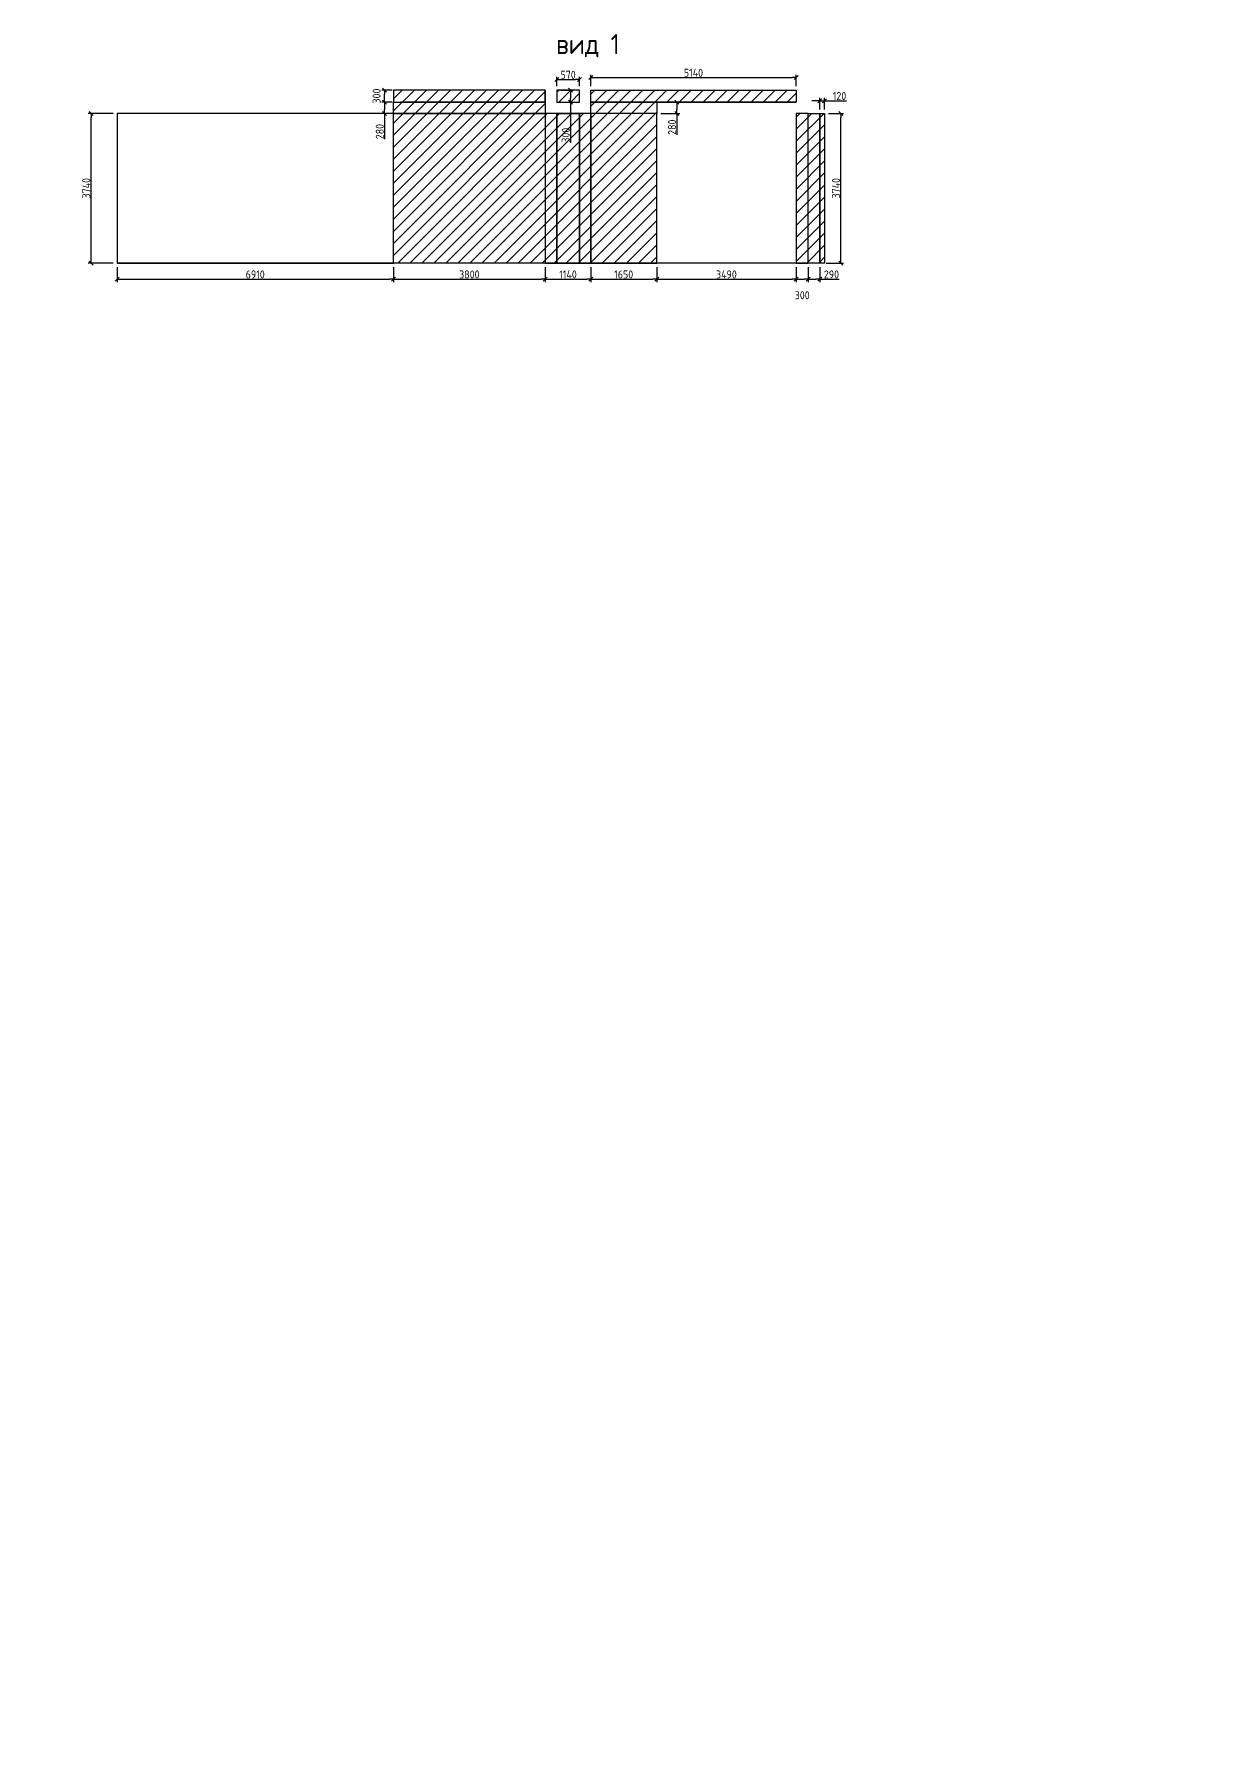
# Model space of a CAD drawing. Header units: millimetres. Extents: x -24360 to 609566, y -391049 to 148426.
# Drawn here: x 320574 to 350282, y -390999 to -348413 of the extents above; entities that cross this region are included whole.
import ezdxf

# ---------------------------------------------------------------- set-up
doc = ezdxf.new("R2010")
doc.units = ezdxf.units.MM
doc.layers.get('Defpoints').update_dxf_attribs({"color": 140})
for name, color, linetype, lineweight in [('осново', 7, 'Continuous', 30), ('Уголки', 1, 'Continuous', 30), ('Штриховка', 7, 'Continuous', 30)]:
    doc.layers.add(name, color=color, linetype=linetype, lineweight=lineweight)
doc.styles.add('СПДС', font='isocpeur.ttf', dxfattribs={"width": 0.9})
doc.dimstyles.new('Размера А3', dxfattribs={"dimtxt": 200, "dimasz": 100, "dimexe": 70, "dimexo": 100, "dimgap": 20, "dimtad": 1, "dimdec": 0, "dimrnd": 10, "dimzin": 0, "dimdsep": 46, "dimtxsty": 'СПДС', "dimblk": 'ARROWHEAD_6', "dimcen": 1, "dimclrd": 256, "dimclre": 256, "dimclrt": 256, "dimazin": 0, "dimtfac": 1, "dimtdec": 0, "dimtmove": 2, "dimatfit": 3, "dimfxl": 1, "dimtolj": 1, "dimtzin": 0, "dimarcsym": 0})

# ---------------------------------------------------------------- blocks, each defined once
blk = doc.blocks.new('ARROWHEAD_6')
at = {"color": 0, "linetype": 'Continuous'}
for p, q in [((0, 0), (-1, 0)), ((-0.5, -0.5), (0.5, 0.5))]:
    blk.add_line(p, q, dxfattribs=at)
blk = doc.blocks.new('*D958')
at = {"lineweight": -2, "transparency": 16777216}
for p, q in [((322550, -350396), (321930, -350396)), ((322000, -354036), (322000, -350496)), ((322550, -354136), (321930, -354136))]:
    blk.add_line(p, q, dxfattribs=at)
at = {"layer": 'Defpoints', "color": 0, "lineweight": 15, "transparency": 16777216}
for p in [(322000, -350396), (322650, -350396), (322650, -354136)]:
    blk.add_point(p, dxfattribs=at)
at = {"lineweight": -2, "transparency": 16777216, "xscale": 100, "yscale": 100, "zscale": 100}
for p, rotation in [((322000, -350396), 90), ((322000, -354136), 270)]:
    blk.add_blockref('ARROWHEAD_6', p, dxfattribs=dict(at, rotation=rotation))
at = {"transparency": 16777216, "insert": (321880, -352266), "char_height": 200, "attachment_point": 5, "rotation": 90, "style": 'СПДС'}
blk.add_mtext('\\A1;3740', dxfattribs=at)
blk = doc.blocks.new('*D959')
at = {"lineweight": -2, "transparency": 16777216}
for p, q in [((322650, -354236), (322650, -354610)), ((329560, -354236), (329560, -354610)), ((322750, -354540), (329460, -354540))]:
    blk.add_line(p, q, dxfattribs=at)
at = {"layer": 'Defpoints', "color": 0, "lineweight": 15, "transparency": 16777216}
for p in [(322650, -354136), (329560, -354136), (329560, -354540)]:
    blk.add_point(p, dxfattribs=at)
at = {"lineweight": -2, "transparency": 16777216, "xscale": 100, "yscale": 100, "zscale": 100, "rotation": 180}
blk.add_blockref('ARROWHEAD_6', (322650, -354540), dxfattribs=at)
at = {"lineweight": -2, "transparency": 16777216, "xscale": 100, "yscale": 100, "zscale": 100}
blk.add_blockref('ARROWHEAD_6', (329560, -354540), dxfattribs=at)
at = {"transparency": 16777216, "insert": (326105, -354420), "char_height": 200, "attachment_point": 5, "style": 'СПДС'}
blk.add_mtext('\\A1;6910', dxfattribs=at)
blk = doc.blocks.new('*D960')
at = {"lineweight": -2, "transparency": 16777216}
for p, q in [((329560, -354236), (329560, -354610)), ((333360, -354236), (333360, -354610)), ((329660, -354540), (333260, -354540))]:
    blk.add_line(p, q, dxfattribs=at)
at = {"layer": 'Defpoints', "color": 0, "lineweight": 15, "transparency": 16777216}
for p in [(329560, -354136), (333360, -354136), (333360, -354540)]:
    blk.add_point(p, dxfattribs=at)
at = {"lineweight": -2, "transparency": 16777216, "xscale": 100, "yscale": 100, "zscale": 100, "rotation": 180}
blk.add_blockref('ARROWHEAD_6', (329560, -354540), dxfattribs=at)
at = {"lineweight": -2, "transparency": 16777216, "xscale": 100, "yscale": 100, "zscale": 100}
blk.add_blockref('ARROWHEAD_6', (333360, -354540), dxfattribs=at)
at = {"transparency": 16777216, "insert": (331460, -354420), "char_height": 200, "attachment_point": 5, "style": 'СПДС'}
blk.add_mtext('\\A1;3800', dxfattribs=at)
blk = doc.blocks.new('*D961')
at = {"lineweight": -2, "transparency": 16777216}
for p, q in [((329460, -350111), (329270, -350111)), ((329460, -350396), (329270, -350396)), ((329340, -350211), (329340, -350296)), ((329340, -350396), (329340, -351041))]:
    blk.add_line(p, q, dxfattribs=at)
at = {"layer": 'Defpoints', "color": 0, "lineweight": 15, "transparency": 16777216}
for p in [(329340, -350111), (329560, -350111), (329560, -350396)]:
    blk.add_point(p, dxfattribs=at)
at = {"lineweight": -2, "transparency": 16777216, "xscale": 100, "yscale": 100, "zscale": 100}
for p, rotation in [((329340, -350111), 90), ((329340, -350396), 270)]:
    blk.add_blockref('ARROWHEAD_6', p, dxfattribs=dict(at, rotation=rotation))
at = {"transparency": 16777216, "insert": (329220, -350850), "char_height": 200, "attachment_point": 5, "rotation": 90, "style": 'СПДС'}
blk.add_mtext('\\A1;280', dxfattribs=at)
blk = doc.blocks.new('*D962')
at = {"lineweight": -2, "transparency": 16777216}
for p, q in [((329530, -349811), (329270, -349811)), ((329340, -350011), (329340, -349911)), ((329530, -350111), (329270, -350111))]:
    blk.add_line(p, q, dxfattribs=at)
at = {"layer": 'Defpoints', "color": 0, "lineweight": 15, "transparency": 16777216}
for p in [(329340, -349811), (329630, -349811), (329630, -350111)]:
    blk.add_point(p, dxfattribs=at)
at = {"lineweight": -2, "transparency": 16777216, "xscale": 100, "yscale": 100, "zscale": 100}
for p, rotation in [((329340, -349811), 90), ((329340, -350111), 270)]:
    blk.add_blockref('ARROWHEAD_6', p, dxfattribs=dict(at, rotation=rotation))
at = {"transparency": 16777216, "insert": (329140, -349961), "char_height": 200, "attachment_point": 5, "rotation": 90, "style": 'СПДС'}
blk.add_mtext('\\A1;300', dxfattribs=at)
blk = doc.blocks.new('*D963')
at = {"lineweight": -2, "transparency": 16777216}
for p, q in [((333360, -354236), (333360, -354610)), ((334495, -354236), (334495, -354610)), ((333460, -354540), (334395, -354540))]:
    blk.add_line(p, q, dxfattribs=at)
at = {"layer": 'Defpoints', "color": 0, "lineweight": 15, "transparency": 16777216}
for p in [(333360, -354136), (334495, -354136), (334495, -354540)]:
    blk.add_point(p, dxfattribs=at)
at = {"lineweight": -2, "transparency": 16777216, "xscale": 100, "yscale": 100, "zscale": 100, "rotation": 180}
blk.add_blockref('ARROWHEAD_6', (333360, -354540), dxfattribs=at)
at = {"lineweight": -2, "transparency": 16777216, "xscale": 100, "yscale": 100, "zscale": 100}
blk.add_blockref('ARROWHEAD_6', (334495, -354540), dxfattribs=at)
at = {"transparency": 16777216, "insert": (333928, -354420), "char_height": 200, "attachment_point": 5, "style": 'СПДС'}
blk.add_mtext('\\A1;1140', dxfattribs=at)
blk = doc.blocks.new('*D964')
at = {"lineweight": -2, "transparency": 16777216}
for p, q in [((334495, -354236), (334495, -354610)), ((336145, -354236), (336145, -354610)), ((334595, -354540), (336045, -354540))]:
    blk.add_line(p, q, dxfattribs=at)
at = {"layer": 'Defpoints', "color": 0, "lineweight": 15, "transparency": 16777216}
for p in [(334495, -354136), (336145, -354136), (336145, -354540)]:
    blk.add_point(p, dxfattribs=at)
at = {"lineweight": -2, "transparency": 16777216, "xscale": 100, "yscale": 100, "zscale": 100, "rotation": 180}
blk.add_blockref('ARROWHEAD_6', (334495, -354540), dxfattribs=at)
at = {"lineweight": -2, "transparency": 16777216, "xscale": 100, "yscale": 100, "zscale": 100}
blk.add_blockref('ARROWHEAD_6', (336145, -354540), dxfattribs=at)
at = {"transparency": 16777216, "insert": (335320, -354420), "char_height": 200, "attachment_point": 5, "style": 'СПДС'}
blk.add_mtext('\\A1;1650', dxfattribs=at)
blk = doc.blocks.new('*D965')
at = {"lineweight": -2, "transparency": 16777216}
for p, q in [((336145, -354236), (336145, -354610)), ((339635, -354236), (339635, -354610)), ((336245, -354540), (339535, -354540))]:
    blk.add_line(p, q, dxfattribs=at)
at = {"layer": 'Defpoints', "color": 0, "lineweight": 15, "transparency": 16777216}
for p in [(336145, -354136), (339635, -354136), (339635, -354540)]:
    blk.add_point(p, dxfattribs=at)
at = {"lineweight": -2, "transparency": 16777216, "xscale": 100, "yscale": 100, "zscale": 100, "rotation": 180}
blk.add_blockref('ARROWHEAD_6', (336145, -354540), dxfattribs=at)
at = {"lineweight": -2, "transparency": 16777216, "xscale": 100, "yscale": 100, "zscale": 100}
blk.add_blockref('ARROWHEAD_6', (339635, -354540), dxfattribs=at)
at = {"transparency": 16777216, "insert": (337890, -354420), "char_height": 200, "attachment_point": 5, "style": 'СПДС'}
blk.add_mtext('\\A1;3490', dxfattribs=at)
blk = doc.blocks.new('*D966')
at = {"lineweight": -2, "transparency": 16777216}
for p, q in [((334495, -349711), (334495, -349430)), ((334595, -349500), (339535, -349500)), ((339635, -349711), (339635, -349430))]:
    blk.add_line(p, q, dxfattribs=at)
at = {"layer": 'Defpoints', "color": 0, "lineweight": 15, "transparency": 16777216}
for p in [(339635, -349500), (334495, -349811), (339635, -349811)]:
    blk.add_point(p, dxfattribs=at)
at = {"lineweight": -2, "transparency": 16777216, "xscale": 100, "yscale": 100, "zscale": 100, "rotation": 180}
blk.add_blockref('ARROWHEAD_6', (334495, -349500), dxfattribs=at)
at = {"lineweight": -2, "transparency": 16777216, "xscale": 100, "yscale": 100, "zscale": 100}
blk.add_blockref('ARROWHEAD_6', (339635, -349500), dxfattribs=at)
at = {"transparency": 16777216, "insert": (337065, -349380), "char_height": 200, "attachment_point": 5, "style": 'СПДС'}
blk.add_mtext('\\A1;5140', dxfattribs=at)
blk = doc.blocks.new('*D967')
at = {"lineweight": -2, "transparency": 16777216}
for p, q in [((339635, -354236), (339635, -354610)), ((339935, -354236), (339935, -354610)), ((339735, -354540), (339835, -354540))]:
    blk.add_line(p, q, dxfattribs=at)
at = {"layer": 'Defpoints', "color": 0, "lineweight": 15, "transparency": 16777216}
for p in [(339635, -354136), (339935, -354136), (339935, -354540)]:
    blk.add_point(p, dxfattribs=at)
at = {"lineweight": -2, "transparency": 16777216, "xscale": 100, "yscale": 100, "zscale": 100, "rotation": 180}
blk.add_blockref('ARROWHEAD_6', (339635, -354540), dxfattribs=at)
at = {"lineweight": -2, "transparency": 16777216, "xscale": 100, "yscale": 100, "zscale": 100}
blk.add_blockref('ARROWHEAD_6', (339935, -354540), dxfattribs=at)
at = {"transparency": 16777216, "insert": (339785, -354940), "char_height": 200, "attachment_point": 5, "style": 'СПДС'}
blk.add_mtext('\\A1;300', dxfattribs=at)
blk = doc.blocks.new('*D968')
at = {"lineweight": -2, "transparency": 16777216}
for p, q in [((339935, -354236), (339935, -354610)), ((340225, -354236), (340225, -354610)), ((340035, -354540), (340125, -354540)), ((340225, -354540), (340707, -354540))]:
    blk.add_line(p, q, dxfattribs=at)
at = {"layer": 'Defpoints', "color": 0, "lineweight": 15, "transparency": 16777216}
for p in [(339935, -354136), (340225, -354136), (340225, -354540)]:
    blk.add_point(p, dxfattribs=at)
at = {"lineweight": -2, "transparency": 16777216, "xscale": 100, "yscale": 100, "zscale": 100, "rotation": 180}
blk.add_blockref('ARROWHEAD_6', (339935, -354540), dxfattribs=at)
at = {"lineweight": -2, "transparency": 16777216, "xscale": 100, "yscale": 100, "zscale": 100}
blk.add_blockref('ARROWHEAD_6', (340225, -354540), dxfattribs=at)
at = {"transparency": 16777216, "insert": (340516, -354420), "char_height": 200, "attachment_point": 5, "style": 'СПДС'}
blk.add_mtext('\\A1;290', dxfattribs=at)
blk = doc.blocks.new('*D969')
at = {"lineweight": -2, "transparency": 16777216}
for p, q in [((340445, -350396), (340820, -350396)), ((340750, -354036), (340750, -350496)), ((340385, -354136), (340820, -354136))]:
    blk.add_line(p, q, dxfattribs=at)
at = {"layer": 'Defpoints', "color": 0, "lineweight": 15, "transparency": 16777216}
for p in [(340345, -350396), (340750, -350396), (340285, -354136)]:
    blk.add_point(p, dxfattribs=at)
at = {"lineweight": -2, "transparency": 16777216, "xscale": 100, "yscale": 100, "zscale": 100}
for p, rotation in [((340750, -350396), 90), ((340750, -354136), 270)]:
    blk.add_blockref('ARROWHEAD_6', p, dxfattribs=dict(at, rotation=rotation))
at = {"transparency": 16777216, "insert": (340630, -352266), "char_height": 200, "attachment_point": 5, "rotation": 90, "style": 'СПДС'}
blk.add_mtext('\\A1;3740', dxfattribs=at)
blk = doc.blocks.new('*D970')
at = {"lineweight": -2, "transparency": 16777216}
for p, q in [((340225, -350296), (340225, -350010)), ((340345, -350296), (340345, -350010)), ((340125, -350080), (340025, -350080)), ((340225, -350080), (340345, -350080)), ((340445, -350080), (340891, -350080))]:
    blk.add_line(p, q, dxfattribs=at)
at = {"layer": 'Defpoints', "color": 0, "lineweight": 15, "transparency": 16777216}
for p in [(340225, -350396), (340345, -350080), (340345, -350396)]:
    blk.add_point(p, dxfattribs=at)
at = {"lineweight": -2, "transparency": 16777216, "xscale": 100, "yscale": 100, "zscale": 100}
blk.add_blockref('ARROWHEAD_6', (340225, -350080), dxfattribs=at)
at = {"lineweight": -2, "transparency": 16777216, "xscale": 100, "yscale": 100, "zscale": 100, "rotation": 180}
blk.add_blockref('ARROWHEAD_6', (340345, -350080), dxfattribs=at)
at = {"transparency": 16777216, "insert": (340718, -349960), "char_height": 200, "attachment_point": 5, "style": 'СПДС'}
blk.add_mtext('\\A1;120', dxfattribs=at)
blk = doc.blocks.new('*D971')
at = {"lineweight": -2, "transparency": 16777216}
for p, q in [((333645, -349711), (333645, -349480)), ((333745, -349550), (334115, -349550)), ((334215, -349711), (334215, -349480))]:
    blk.add_line(p, q, dxfattribs=at)
at = {"layer": 'Defpoints', "color": 0, "lineweight": 15, "transparency": 16777216}
for p in [(334215, -349550), (333645, -349811), (334215, -349811)]:
    blk.add_point(p, dxfattribs=at)
at = {"lineweight": -2, "transparency": 16777216, "xscale": 100, "yscale": 100, "zscale": 100, "rotation": 180}
blk.add_blockref('ARROWHEAD_6', (333645, -349550), dxfattribs=at)
at = {"lineweight": -2, "transparency": 16777216, "xscale": 100, "yscale": 100, "zscale": 100}
blk.add_blockref('ARROWHEAD_6', (334215, -349550), dxfattribs=at)
at = {"transparency": 16777216, "insert": (333930, -349430), "char_height": 200, "attachment_point": 5, "style": 'СПДС'}
blk.add_mtext('\\A1;570', dxfattribs=at)
blk = doc.blocks.new('*D972')
at = {"lineweight": -2, "transparency": 16777216}
for p, q in [((333745, -349811), (334060, -349811)), ((333990, -349911), (333990, -350011)), ((333745, -350111), (334060, -350111)), ((333990, -350111), (333990, -351131))]:
    blk.add_line(p, q, dxfattribs=at)
at = {"layer": 'Defpoints', "color": 0, "lineweight": 15, "transparency": 16777216}
for p in [(333645, -349811), (333990, -349811), (333645, -350111)]:
    blk.add_point(p, dxfattribs=at)
at = {"lineweight": -2, "transparency": 16777216, "xscale": 100, "yscale": 100, "zscale": 100}
for p, rotation in [((333990, -349811), 90), ((333990, -350111), 270)]:
    blk.add_blockref('ARROWHEAD_6', p, dxfattribs=dict(at, rotation=rotation))
at = {"transparency": 16777216, "insert": (333870, -350940), "char_height": 200, "attachment_point": 5, "rotation": 90, "style": 'СПДС'}
blk.add_mtext('\\A1;300', dxfattribs=at)
blk = doc.blocks.new('*D973')
at = {"lineweight": -2, "transparency": 16777216}
for p, q in [((336245, -350111), (336720, -350111)), ((336245, -350396), (336720, -350396)), ((336650, -350211), (336650, -350296)), ((336650, -350396), (336650, -350931))]:
    blk.add_line(p, q, dxfattribs=at)
at = {"layer": 'Defpoints', "color": 0, "lineweight": 15, "transparency": 16777216}
for p in [(336145, -350111), (336145, -350396), (336650, -350396)]:
    blk.add_point(p, dxfattribs=at)
at = {"lineweight": -2, "transparency": 16777216, "xscale": 100, "yscale": 100, "zscale": 100}
for p, rotation in [((336650, -350111), 90), ((336650, -350396), 270)]:
    blk.add_blockref('ARROWHEAD_6', p, dxfattribs=dict(at, rotation=rotation))
at = {"transparency": 16777216, "insert": (336530, -350740), "char_height": 200, "attachment_point": 5, "rotation": 90, "style": 'СПДС'}
blk.add_mtext('\\A1;280', dxfattribs=at)

msp = doc.modelspace()

# ---------------------------------------------------------------- hatches: boundary and pattern name
at = {"layer": 'Штриховка'}
h = msp.add_hatch(dxfattribs=at)
h.set_pattern_fill('ANSI31', color=3, scale=67)
h.paths.add_polyline_path([(280095.388, -350055.721), (278145.388, -350055.721), (278145.388, -354135.721), (280095.388, -354135.721)])
h.paths.add_polyline_path([(281095.388, -350055.721), (280095.388, -350055.721), (280095.388, -354135.721), (281095.388, -354135.721)])
h.paths.add_polyline_path([(282345.388, -350055.721), (281345.388, -350055.721), (281345.388, -354135.721), (282345.388, -354135.721)])
h.paths.add_polyline_path([(283715.388, -350055.721), (282345.388, -350055.721), (282345.388, -354135.721), (283715.388, -354135.721)])
h.paths.add_polyline_path([(283865.388, -350055.721), (283715.388, -350055.721), (283715.388, -354135.721), (283865.388, -354135.721)])
h.paths.add_polyline_path([(284285.388, -350055.721), (283865.388, -350055.721), (283865.388, -354135.721), (284285.388, -354135.721)])
h.paths.add_polyline_path([(284435.388, -350055.721), (284285.388, -350055.721), (284285.388, -354135.721), (284435.388, -354135.721)])
h.paths.add_polyline_path([(286095.388, -350055.721), (284435.388, -350055.721), (284435.388, -354135.721), (286095.388, -354135.721)])
h.paths.add_polyline_path([(287095.388, -350055.721), (286095.388, -350055.721), (286095.388, -354135.721), (287095.388, -354135.721)])
h.paths.add_polyline_path([(286898.371, -350055.721), (287095.388, -354135.721)], flags=16)
h.paths.add_polyline_path([(292005.388, -350055.721), (287345.388, -350055.721), (287345.388, -354135.721), (292005.388, -354135.721)])
h.paths.add_polyline_path([(292115.388, -350055.721), (292005.388, -350055.721), (292005.388, -354135.721), (292115.388, -354135.721)])
h.paths.add_polyline_path([(292545.388, -350055.721), (292115.388, -350055.721), (292115.388, -354135.721), (292545.388, -354135.721)])
h.paths.add_polyline_path([(292655.388, -350055.721), (292545.388, -350055.721), (292545.388, -354135.721), (292655.388, -354135.721), (292655.388, -351935.721)])
h.paths.add_polyline_path([(296495.388, -350055.721), (292655.388, -350055.721), (292655.388, -351935.721), (294155.388, -351935.721), (294155.388, -354135.721), (294995.388, -354135.721), (294995.388, -351935.721), (296495.388, -351935.721)])
h.paths.add_polyline_path([(296605.388, -350055.721), (296495.388, -350055.721), (296495.388, -354135.721), (296605.388, -354135.721)])
h.paths.add_polyline_path([(297105.388, -350055.721), (296605.388, -350055.721), (296605.388, -354135.721), (297105.388, -354135.721)])
h.paths.add_polyline_path([(297215.388, -350055.721), (297105.388, -350055.721), (297105.388, -354135.721), (297215.388, -354135.721)])
h.paths.add_polyline_path([(300745.388, -350055.721), (297215.388, -350055.721), (297215.388, -354135.721), (300745.388, -354135.721)])
h.paths.add_polyline_path([(300845.388, -350055.721), (300745.388, -350055.721), (300745.388, -354135.721), (300845.388, -354135.721)])
h.paths.add_polyline_path([(301645.388, -350055.721), (300845.388, -350055.721), (300845.388, -354135.721), (301645.388, -354135.721)])
h.paths.add_polyline_path([(304605.388, -350055.721), (303645.388, -350055.721), (303645.388, -354135.721), (304605.388, -354135.721)])
h.paths.add_polyline_path([(305405.388, -350055.721), (304605.388, -350055.721), (304605.388, -354135.721), (305405.388, -354135.721)])
h.paths.add_polyline_path([(315035.388, -350355.721), (314750.388, -350355.721), (314750.388, -350055.721), (305405.388, -350055.721), (305405.388, -354135.721), (315035.388, -354135.721)])
h.paths.add_polyline_path([(333360.335, -350395.721), (329560.335, -350395.721), (329560.335, -354135.721), (333360.335, -354135.721)])
h.paths.add_polyline_path([(333645.335, -350395.721), (333360.335, -350395.721), (333360.335, -354135.721), (333645.335, -354135.721)])
h.paths.add_polyline_path([(334215.335, -350395.721), (333645.335, -350395.721), (333645.335, -354135.721), (334215.335, -354135.721)])
h.paths.add_polyline_path([(334495.335, -350395.721), (334215.335, -350395.721), (334215.335, -354135.721), (334495.335, -354135.721)])
h.paths.add_polyline_path([(333360.335, -350110.721), (329560.335, -350110.721), (329560.335, -350395.721), (333360.335, -350395.721)])
h.paths.add_polyline_path([(333360.335, -349810.721), (329560.335, -349810.721), (329560.335, -350110.721), (333360.335, -350110.721)])
h.paths.add_polyline_path([(334215.335, -349810.721), (333645.335, -349810.721), (333645.335, -350110.721), (334215.335, -350110.721)])
h.paths.add_polyline_path([(336145.335, -350395.721), (334495.335, -350395.721), (334495.335, -354135.721), (336145.335, -354135.721)])
h.paths.add_polyline_path([(336145.335, -350110.721), (334495.335, -350110.721), (334495.335, -350395.721), (336145.335, -350395.721)])
h.paths.add_polyline_path([(339635.335, -349810.721), (334495.335, -349810.721), (334495.335, -350110.721), (339635.335, -350110.721)])
h.paths.add_polyline_path([(339935.335, -350395.721), (339635.335, -350395.721), (339635.335, -354135.721), (339935.335, -354135.721)])
h.paths.add_polyline_path([(340225.335, -350395.721), (339935.335, -350395.721), (339935.335, -354135.721), (340225.335, -354135.721)])
h.paths.add_polyline_path([(340345.335, -350395.721), (340225.335, -350395.721), (340225.335, -354135.721), (340345.335, -354135.721)])
h.paths.add_polyline_path([(355145.39, -350055.721), (351625.39, -350055.721), (351625.39, -354135.721), (355145.39, -354135.721)])
h.paths.add_polyline_path([(355275.39, -350055.721), (355145.39, -350055.721), (355145.39, -354135.721), (355275.39, -354135.721)])
h.paths.add_polyline_path([(355715.39, -350055.721), (355275.39, -350055.721), (355275.39, -354135.721), (355715.39, -354135.721)])
h.paths.add_polyline_path([(355845.39, -350055.721), (355715.39, -350055.721), (355715.39, -354135.721), (355845.39, -354135.721)])
h.paths.add_polyline_path([(360915.39, -350055.721), (355845.39, -350055.721), (355845.39, -354135.721), (360915.39, -354135.721)])
h.paths.add_polyline_path([(361025.39, -350055.721), (360915.39, -350055.721), (360915.39, -354135.721), (361025.39, -354135.721)])
h.paths.add_polyline_path([(361475.39, -350055.721), (361025.39, -350055.721), (361025.39, -354135.721), (361475.39, -354135.721)])
h.paths.add_polyline_path([(361585.39, -350055.721), (361475.39, -350055.721), (361475.39, -354135.721), (361585.39, -354135.721)])
h.paths.add_polyline_path([(364745.39, -350055.721), (361585.39, -350055.721), (361585.39, -354135.721), (362145.673, -354135.721), (362145.673, -351935.721), (364145.673, -351935.721), (364145.673, -354135.721), (364745.39, -354135.721)])
h.paths.add_polyline_path([(364745.39, -350055.721), (364745.39, -354135.721)], flags=17)
h.paths.add_polyline_path([(368885.39, -350055.721), (364745.39, -350055.721), (364745.39, -354135.721), (368885.39, -354135.721)], flags=17)
h.paths.add_polyline_path([(364745.39, -350055.721), (368885.39, -350055.721), (368885.39, -354135.721), (364745.39, -354135.721)], flags=17)
h.paths.add_polyline_path([(368165.39, -350055.721), (364745.39, -350055.721), (364745.39, -354135.721), (368165.39, -354135.721)], flags=0)
h.paths.add_polyline_path([(368275.39, -350055.721), (368165.39, -350055.721), (368165.39, -354135.721), (368275.39, -354135.721)], flags=0)
h.paths.add_polyline_path([(368775.39, -350055.721), (368275.39, -350055.721), (368275.39, -354135.721), (368775.39, -354135.721)], flags=0)
h.paths.add_polyline_path([(368885.39, -350055.721), (368775.39, -350055.721), (368775.39, -354135.721), (368885.39, -354135.721), (368885.39, -351935.721)], flags=0)
h.paths.add_polyline_path([(372725.39, -350055.721), (368885.39, -350055.721), (368885.39, -351935.721), (370385.39, -351935.721), (370385.39, -354135.721), (371225.39, -354135.721), (371225.39, -351935.721), (372725.39, -351935.721)])
h.paths.add_polyline_path([(372835.39, -350055.721), (372725.39, -350055.721), (372725.39, -354135.721), (372835.39, -354135.721)])
h.paths.add_polyline_path([(373265.39, -350055.721), (372835.39, -350055.721), (372835.39, -354135.721), (373265.39, -354135.721)])
h.paths.add_polyline_path([(373375.39, -350055.721), (373265.39, -350055.721), (373265.39, -354135.721), (373375.39, -354135.721)])
h.paths.add_polyline_path([(377035.39, -350055.721), (373375.39, -350055.721), (373375.39, -354135.721), (377035.39, -354135.721)])
h.paths.add_polyline_path([(378035.39, -350055.721), (377035.39, -350055.721), (377035.39, -354135.721), (378035.39, -354135.721)])
h.paths.add_polyline_path([(379285.39, -350055.721), (378285.39, -350055.721), (378285.39, -354135.721), (379285.39, -354135.721)])
h.paths.add_polyline_path([(380945.39, -350055.721), (379285.39, -350055.721), (379285.39, -354135.721), (380945.39, -354135.721)])
h.paths.add_polyline_path([(383035.39, -350055.721), (381665.39, -350055.721), (381665.39, -354135.721), (383035.39, -354135.721)])
h.paths.add_polyline_path([(384035.39, -350055.721), (383035.39, -350055.721), (383035.39, -354135.721), (384035.39, -354135.721)])
h.paths.add_polyline_path([(385285.39, -350055.721), (384285.39, -350055.721), (384285.39, -354135.721), (385285.39, -354135.721)])
h.paths.add_polyline_path([(387235.39, -350055.721), (385285.39, -350055.721), (385285.39, -354135.721), (387235.39, -354135.721)])
h.paths.add_polyline_path([(278715.388, -356327.632), (278145.388, -356327.632), (278145.388, -360407.632), (278715.388, -360407.632)])
h.paths.add_polyline_path([(279285.388, -356327.632), (278715.388, -356327.632), (278715.388, -360407.632), (279285.388, -360407.632)])
h.paths.add_polyline_path([(279855.388, -356327.632), (279285.388, -356327.632), (279285.388, -360407.632), (279855.388, -360407.632)])
h.paths.add_polyline_path([(280425.388, -356327.632), (279855.388, -356327.632), (279855.388, -360407.632), (280425.388, -360407.632)])
h.paths.add_polyline_path([(283176.475, -356327.632), (285456.475, -356327.632), (285456.475, -360407.632), (283176.475, -360407.632)])
h.paths.add_polyline_path([(283176.475, -361521.013), (285456.475, -361521.013), (285456.475, -365601.013), (283176.475, -365601.013)])
h.paths.add_polyline_path([(278145.388, -361521.013), (280425.388, -361521.013), (280425.388, -365601.013), (278145.388, -365601.013)])
h.paths.add_polyline_path([(278145.388, -366714.393), (279285.388, -366714.393), (279285.388, -370794.393), (278145.388, -370794.393)])
h.paths.add_polyline_path([(283176.475, -366714.393), (284316.475, -366714.393), (284316.475, -370794.393), (283176.475, -370794.393)])
h.paths.add_polyline_path([(278145.388, -376006.182), (278715.388, -376006.182), (278715.388, -371926.182), (278145.388, -371926.182)])
h.paths.add_polyline_path([(279855.388, -376006.182), (280425.388, -376006.182), (280425.388, -371926.182), (279855.388, -371926.182)])
h.paths.add_polyline_path([(279285.388, -376006.182), (279855.388, -376006.182), (279855.388, -372226.182), (279285.388, -372226.182)])
h.paths.add_polyline_path([(278715.388, -376006.182), (279285.388, -376006.182), (279285.388, -371926.182), (278715.388, -371926.182)])
h.paths.add_polyline_path([(284316.475, -386001.711), (284886.475, -386001.711), (284886.475, -382221.711), (284316.475, -382221.711)])
h.paths.add_polyline_path([(283746.475, -386001.711), (284316.475, -386001.711), (284316.475, -381921.711), (283746.475, -381921.711)])
h.paths.add_polyline_path([(283176.475, -386001.711), (283746.475, -386001.711), (283746.475, -382221.711), (283176.475, -382221.711)])
h.paths.add_polyline_path([(284886.475, -386001.711), (285456.475, -386001.711), (285456.475, -381921.711), (284886.475, -381921.711)])
h.paths.add_polyline_path([(284316.475, -381003.947), (284886.475, -381003.947), (284886.475, -377223.947), (284316.475, -377223.947)])
h.paths.add_polyline_path([(283746.475, -381003.947), (284316.475, -381003.947), (284316.475, -376923.947), (283746.475, -376923.947)])
h.paths.add_polyline_path([(283176.475, -381003.947), (283746.475, -381003.947), (283746.475, -377223.947), (283176.475, -377223.947)])
h.paths.add_polyline_path([(284886.475, -381003.947), (285456.475, -381003.947), (285456.475, -376923.947), (284886.475, -376923.947)])
h.paths.add_polyline_path([(283176.475, -376006.182), (283746.475, -376006.182), (283746.475, -371926.182), (283176.475, -371926.182)])
h.paths.add_polyline_path([(284886.475, -376006.182), (285456.475, -376006.182), (285456.475, -371926.182), (284886.475, -371926.182)])
h.paths.add_polyline_path([(284316.475, -376006.182), (284886.475, -376006.182), (284886.475, -372226.182), (284316.475, -372226.182)])
h.paths.add_polyline_path([(283746.475, -376006.182), (284316.475, -376006.182), (284316.475, -371926.182), (283746.475, -371926.182)])
h.paths.add_polyline_path([(279285.388, -386001.711), (279855.388, -386001.711), (279855.388, -382221.711), (279285.388, -382221.711)])
h.paths.add_polyline_path([(278715.388, -386001.711), (279285.388, -386001.711), (279285.388, -381921.711), (278715.388, -381921.711)])
h.paths.add_polyline_path([(278145.388, -386001.711), (278715.388, -386001.711), (278715.388, -382221.711), (278145.388, -382221.711)])
h.paths.add_polyline_path([(279855.388, -386001.711), (280425.388, -386001.711), (280425.388, -381921.711), (279855.388, -381921.711)])
h.paths.add_polyline_path([(279285.388, -381003.947), (279855.388, -381003.947), (279855.388, -377223.947), (279285.388, -377223.947)])
h.paths.add_polyline_path([(278715.388, -381003.947), (279285.388, -381003.947), (279285.388, -376923.947), (278715.388, -376923.947)])
h.paths.add_polyline_path([(278145.388, -381003.947), (278715.388, -381003.947), (278715.388, -377223.947), (278145.388, -377223.947)])
h.paths.add_polyline_path([(279855.388, -381003.947), (280425.388, -381003.947), (280425.388, -376923.947), (279855.388, -376923.947)])
h.paths.add_polyline_path([(279285.388, -390999.476), (279855.388, -390999.476), (279855.388, -387219.476), (279285.388, -387219.476)])
h.paths.add_polyline_path([(284316.475, -390999.476), (284886.475, -390999.476), (284886.475, -387219.476), (284316.475, -387219.476)])
h.paths.add_polyline_path([(285456.475, -366714.393), (284886.475, -366714.393), (284886.475, -370794.393), (285456.475, -370794.393)])
h.paths.add_polyline_path([(280425.388, -366714.393), (279855.388, -366714.393), (279855.388, -370794.393), (280425.388, -370794.393)])

# ---------------------------------------------------------------- linework, layer by layer
at = {"layer": 'осново'}
for p, q in [((333360.335, -354135.721), (322650.335, -354135.721)), ((333645.335, -354135.721), (333360.335, -354135.721)), ((334215.335, -354135.721), (333645.335, -354135.721)), ((334495.335, -354135.721), (334215.335, -354135.721)), ((339935.335, -354135.721), (334495.335, -354135.721)), ((340225.335, -354135.721), (339935.335, -354135.721)), ((340345.335, -354135.721), (340225.335, -354135.721))]:
    msp.add_line(p, q, dxfattribs=at)
for points in [[(329560.335, -350110.721), (333360.335, -350110.721), (333360.335, -349810.721), (329560.335, -349810.721)], [(339635.335, -350110.721), (334495.335, -350110.721), (334495.335, -349810.721), (339635.335, -349810.721)], [(333360.335, -350395.721), (329560.335, -350395.721), (329560.335, -350110.721), (333360.335, -350110.721)], [(333360.335, -354135.721), (329560.335, -354135.721), (329560.335, -350395.721), (333360.335, -350395.721)], [(333360.335, -354135.721), (333645.335, -354135.721), (333645.335, -350395.721), (333360.335, -350395.721)], [(333645.335, -354135.721), (334215.335, -354135.721), (334215.335, -350395.721), (333645.335, -350395.721)], [(334215.335, -354135.721), (334495.335, -354135.721), (334495.335, -350395.721), (334215.335, -350395.721)], [(336145.335, -350395.721), (334495.335, -350395.721), (334495.335, -350110.721), (336145.335, -350110.721)], [(334495.335, -354135.721), (336145.335, -354135.721), (336145.335, -350395.721), (334495.335, -350395.721)], [(339935.335, -350395.721), (339635.335, -350395.721), (339635.335, -354135.721), (339935.335, -354135.721)], [(340225.335, -354135.721), (339935.335, -354135.721), (339935.335, -350395.721), (340225.335, -350395.721)], [(340345.335, -354135.721), (340225.335, -354135.721), (340225.335, -350395.721), (340345.335, -350395.721)]]:
    msp.add_lwpolyline(points, close=True, dxfattribs=at)
for points in [[(333360.335, -349810.721), (333360.335, -350110.721)], [(334215.335, -349810.721), (333645.335, -349810.721)], [(334215.335, -350110.721), (334215.335, -349810.721), (333645.335, -349810.721), (333645.335, -350110.721)], [(334495.335, -350110.721), (334495.335, -349810.721)], [(333645.335, -350110.721), (334215.335, -350110.721)], [(333645.335, -350395.721), (334215.335, -350395.721)]]:
    msp.add_lwpolyline(points, dxfattribs=at)
at = {"layer": 'Уголки'}
for points in [[(333360.335, -350110.721), (329739.995, -350110.721)], [(333645.335, -354135.721), (333645.335, -350395.721)], [(334215.335, -354135.721), (334215.335, -350395.721)], [(334495.335, -350110.721), (339635.335, -350110.721)], [(340225.335, -354135.721), (340225.335, -350395.721)]]:
    msp.add_lwpolyline(points, dxfattribs=at)
at = {"layer": 'Штриховка'}
msp.add_lwpolyline([(322650.335, -354135.721), (329560.335, -354135.721), (329560.335, -350395.721), (322650.335, -350395.721)], close=True, dxfattribs=at)

# ---------------------------------------------------------------- texts
at = {"layer": 'осново', "insert": (333630, -348412.525), "char_height": 500, "attachment_point": 1, "style": 'СПДС'}
msp.add_mtext_dynamic_manual_height_columns('вид 1', width=3371.81454, gutter_width=1678.372, heights=[0], dxfattribs=at)

# ---------------------------------------------------------------- dimensions: what is measured, and where the dimension line sits
for base, p1, p2, picture, middle in [((334215.335, -349550), (333645.335, -349810.721), (334215.335, -349810.721), '*D971', (333930.335, -349430)), ((339635.335, -349500), (334495.335, -349810.721), (339635.335, -349810.721), '*D966', (337065.335, -349380)), ((329560.335, -354540), (322650.335, -354135.721), (329560.335, -354135.721), '*D959', (326105.335, -354420)), ((333360.335, -354540), (329560.335, -354135.721), (333360.335, -354135.721), '*D960', (331460.335, -354420)), ((334495.335, -354539.62), (333360.335, -354135.721), (334495.335, -354135.721), '*D963', (333927.835, -354419.62)), ((336145.335, -354539.62), (334495.335, -354135.721), (336145.335, -354135.721), '*D964', (335320.335, -354419.62)), ((339635.335, -354539.62), (336145.335, -354135.721), (339635.335, -354135.721), '*D965', (337890.335, -354419.62)), ((339935.335, -354540), (339635.335, -354135.721), (339935.335, -354135.721), '*D967', (339785.335, -354940))]:
    dim = msp.add_linear_dim(base=base, p1=p1, p2=p2, dimstyle='Размера А3')
    dim.commit()
    dim.dimension.update_dxf_attribs({"geometry": picture, "text_midpoint": middle})
for base, p1, p2, picture, middle in [((329340, -349810.721), (329630.335, -350110.721), (329630.335, -349810.721), '*D962', (329140, -349960.721)), ((322000, -350395.721), (322650.335, -354135.721), (322650.335, -350395.721), '*D958', (321880, -352265.721)), ((340750, -350395.721), (340285.335, -354135.721), (340345.335, -350395.721), '*D969', (340630, -352265.721))]:
    dim = msp.add_linear_dim(base=base, p1=p1, p2=p2, angle=90, dimstyle='Размера А3')
    dim.commit()
    dim.dimension.update_dxf_attribs({"geometry": picture, "text_midpoint": middle})
for base, p1, p2, picture, middle in [((329340, -350110.721), (329560.335, -350395.721), (329560.335, -350110.721), '*D961', (329340, -350850)), ((333990, -349810.721), (333645.335, -350110.721), (333645.335, -349810.721), '*D972', (333990, -350940)), ((336650, -350395.721), (336145.335, -350110.721), (336145.335, -350395.721), '*D973', (336650, -350740))]:
    dim = msp.add_linear_dim(base=base, p1=p1, p2=p2, angle=90, dimstyle='Размера А3', override={"dimtmove": 0})
    dim.commit()
    dim.dimension.update_dxf_attribs({"geometry": picture, "text_midpoint": middle, "dimtype": 160})
for base, p1, p2, picture, middle in [((340345.335, -350080), (340225.335, -350395.721), (340345.335, -350395.721), '*D970', (340718.335, -350080)), ((340225.335, -354540), (339935.335, -354135.721), (340225.335, -354135.721), '*D968', (340516.335, -354540))]:
    dim = msp.add_linear_dim(base=base, p1=p1, p2=p2, dimstyle='Размера А3', override={"dimtmove": 0})
    dim.commit()
    dim.dimension.update_dxf_attribs({"geometry": picture, "text_midpoint": middle, "dimtype": 160})

doc.saveas('drawing.dxf')
